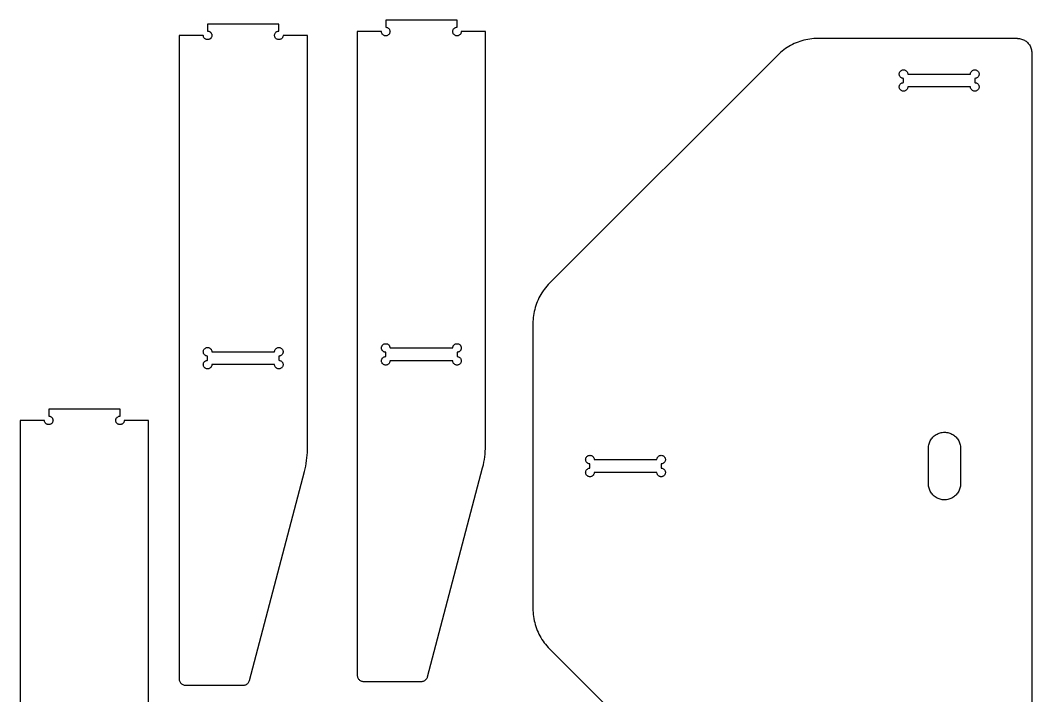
# Model space of a CAD drawing. Header units: metres. Extents: x 2003 to 3422, y 246 to 1720.
# Drawn here: x 2003 to 3422, y 772 to 1720 of the extents above; entities that cross this region are included whole.
import ezdxf

# ---------------------------------------------------------------- set-up
doc = ezdxf.new("R2010")
doc.units = ezdxf.units.M

msp = doc.modelspace()

# ---------------------------------------------------------------- linework, layer by layer
at = {"layer": 'GROUP0'}
for p, q in [((2042.8, 1174.2), (2042.8, 1164.3)), ((2142.8, 1174.2), (2042.8, 1174.2)), ((2042.8, 1164.3), (2043.6, 1164.3)), ((2043.6, 1164.3), (2044.3, 1164.1)), ((2044.3, 1164.1), (2045.1, 1163.8)), ((2140.5, 1163.8), (2141.2, 1164.1)), ((2141.2, 1164.1), (2142, 1164.3)), ((2142, 1164.3), (2142.8, 1164.3)), ((2142.8, 1164.3), (2142.8, 1174.2)), ((2002.8, 1158.3), (2002.8, 255.3)), ((2036.8, 1158.3), (2002.8, 1158.3)), ((2036.8, 1157.5), (2036.8, 1158.3)), ((2037, 1156.8), (2036.8, 1157.5)), ((2037.3, 1156), (2037, 1156.8)), ((2037.6, 1155.3), (2037.3, 1156)), ((2038, 1154.7), (2037.6, 1155.3)), ((2038.6, 1154.1), (2038, 1154.7)), ((2039.1, 1153.5), (2038.6, 1154.1)), ((2039.8, 1153.1), (2039.1, 1153.5)), ((2040.5, 1152.8), (2039.8, 1153.1)), ((2041.2, 1152.5), (2040.5, 1152.8)), ((2042, 1152.4), (2041.2, 1152.5)), ((2042.8, 1152.3), (2042, 1152.4)), ((2043.6, 1152.4), (2042.8, 1152.3)), ((2044.3, 1152.5), (2043.6, 1152.4)), ((2045.1, 1152.8), (2044.3, 1152.5)), ((2045.1, 1163.8), (2045.8, 1163.5)), ((2045.8, 1153.1), (2045.1, 1152.8)), ((2045.8, 1163.5), (2046.4, 1163.1)), ((2046.4, 1153.5), (2045.8, 1153.1)), ((2046.4, 1163.1), (2047, 1162.5)), ((2047, 1154.1), (2046.4, 1153.5)), ((2047, 1162.5), (2047.6, 1162)), ((2047.6, 1154.7), (2047, 1154.1)), ((2047.6, 1162), (2048, 1161.3)), ((2048, 1155.3), (2047.6, 1154.7)), ((2048, 1161.3), (2048.3, 1160.6)), ((2048.3, 1156), (2048, 1155.3)), ((2048.3, 1160.6), (2048.6, 1159.9)), ((2048.6, 1156.8), (2048.3, 1156)), ((2048.6, 1159.9), (2048.7, 1159.1)), ((2048.7, 1157.5), (2048.6, 1156.8)), ((2048.7, 1159.1), (2048.8, 1158.3)), ((2048.8, 1158.3), (2048.7, 1157.5)), ((2136.8, 1159.1), (2137, 1159.9)), ((2136.8, 1158.3), (2136.8, 1159.1)), ((2136.8, 1157.5), (2136.8, 1158.3)), ((2137, 1156.8), (2136.8, 1157.5)), ((2137, 1159.9), (2137.3, 1160.6)), ((2137.3, 1156), (2137, 1156.8)), ((2137.3, 1160.6), (2137.6, 1161.3)), ((2137.6, 1155.3), (2137.3, 1156)), ((2137.6, 1161.3), (2138, 1162)), ((2138, 1154.7), (2137.6, 1155.3)), ((2138, 1162), (2138.6, 1162.5)), ((2138.6, 1154.1), (2138, 1154.7)), ((2138.6, 1162.5), (2139.1, 1163.1)), ((2139.1, 1153.5), (2138.6, 1154.1)), ((2139.1, 1163.1), (2139.8, 1163.5)), ((2139.8, 1153.1), (2139.1, 1153.5)), ((2139.8, 1163.5), (2140.5, 1163.8)), ((2140.5, 1152.8), (2139.8, 1153.1)), ((2141.2, 1152.5), (2140.5, 1152.8)), ((2142, 1152.4), (2141.2, 1152.5)), ((2142.8, 1152.3), (2142, 1152.4)), ((2143.6, 1152.4), (2142.8, 1152.3)), ((2144.3, 1152.5), (2143.6, 1152.4)), ((2145.1, 1152.8), (2144.3, 1152.5)), ((2145.8, 1153.1), (2145.1, 1152.8)), ((2146.4, 1153.5), (2145.8, 1153.1)), ((2147, 1154.1), (2146.4, 1153.5)), ((2147.6, 1154.7), (2147, 1154.1)), ((2148, 1155.3), (2147.6, 1154.7)), ((2148.3, 1156), (2148, 1155.3)), ((2148.6, 1156.8), (2148.3, 1156)), ((2148.7, 1157.5), (2148.6, 1156.8)), ((2148.8, 1158.3), (2148.7, 1157.5)), ((2182.8, 1158.3), (2148.8, 1158.3)), ((2182.8, 702.3), (2182.8, 1158.3))]:
    msp.add_line(p, q, dxfattribs=at)
at = {"layer": 'GROUP1'}
for p, q in [((2515.7, 1719.8), (2515.7, 1709.9)), ((2615.7, 1719.8), (2515.7, 1719.8)), ((2615.7, 1709.9), (2615.7, 1719.8)), ((2509.7, 1703.9), (2475.7, 1703.9)), ((2475.7, 1703.9), (2475.7, 800.9)), ((2509.7, 1703.2), (2509.7, 1703.9)), ((2515.7, 1709.9), (2516.5, 1709.9)), ((2516.5, 1709.9), (2517.2, 1709.7)), ((2517.2, 1709.7), (2518, 1709.5)), ((2518, 1709.5), (2518.7, 1709.1)), ((2518.7, 1709.1), (2519.3, 1708.7)), ((2519.3, 1708.7), (2519.9, 1708.2)), ((2519.9, 1708.2), (2520.5, 1707.6)), ((2520.5, 1707.6), (2520.9, 1706.9)), ((2520.9, 1706.9), (2521.2, 1706.2)), ((2521.2, 1706.2), (2521.5, 1705.5)), ((2521.5, 1705.5), (2521.6, 1704.7)), ((2521.6, 1704.7), (2521.7, 1703.9)), ((2521.7, 1703.9), (2521.6, 1703.2)), ((2609.7, 1704.7), (2609.9, 1705.5)), ((2609.7, 1703.9), (2609.7, 1704.7)), ((2609.7, 1703.2), (2609.7, 1703.9)), ((2609.9, 1705.5), (2610.2, 1706.2)), ((2610.2, 1706.2), (2610.5, 1706.9)), ((2610.5, 1706.9), (2610.9, 1707.6)), ((2610.9, 1707.6), (2611.5, 1708.2)), ((2611.5, 1708.2), (2612, 1708.7)), ((2612, 1708.7), (2612.7, 1709.1)), ((2612.7, 1709.1), (2613.4, 1709.5)), ((2613.4, 1709.5), (2614.1, 1709.7)), ((2614.1, 1709.7), (2614.9, 1709.9)), ((2614.9, 1709.9), (2615.7, 1709.9)), ((2621.7, 1703.9), (2621.6, 1703.2)), ((2655.7, 1703.9), (2621.7, 1703.9)), ((2655.7, 1122.5), (2655.7, 1703.9)), ((2509.9, 1702.4), (2509.7, 1703.2)), ((2510.2, 1701.6), (2509.9, 1702.4)), ((2510.5, 1700.9), (2510.2, 1701.6)), ((2510.9, 1700.3), (2510.5, 1700.9)), ((2511.5, 1699.7), (2510.9, 1700.3)), ((2512, 1699.2), (2511.5, 1699.7)), ((2512.7, 1698.7), (2512, 1699.2)), ((2513.4, 1698.4), (2512.7, 1698.7)), ((2514.1, 1698.1), (2513.4, 1698.4)), ((2514.9, 1698), (2514.1, 1698.1)), ((2515.7, 1697.9), (2514.9, 1698)), ((2516.5, 1698), (2515.7, 1697.9)), ((2517.2, 1698.1), (2516.5, 1698)), ((2518, 1698.4), (2517.2, 1698.1)), ((2518.7, 1698.7), (2518, 1698.4)), ((2519.3, 1699.2), (2518.7, 1698.7)), ((2519.9, 1699.7), (2519.3, 1699.2)), ((2520.5, 1700.3), (2519.9, 1699.7)), ((2520.9, 1700.9), (2520.5, 1700.3)), ((2521.2, 1701.6), (2520.9, 1700.9)), ((2521.5, 1702.4), (2521.2, 1701.6)), ((2521.6, 1703.2), (2521.5, 1702.4)), ((2609.9, 1702.4), (2609.7, 1703.2)), ((2610.2, 1701.6), (2609.9, 1702.4)), ((2610.5, 1700.9), (2610.2, 1701.6)), ((2610.9, 1700.3), (2610.5, 1700.9)), ((2611.5, 1699.7), (2610.9, 1700.3)), ((2612, 1699.2), (2611.5, 1699.7)), ((2612.7, 1698.7), (2612, 1699.2)), ((2613.4, 1698.4), (2612.7, 1698.7)), ((2614.1, 1698.1), (2613.4, 1698.4)), ((2614.9, 1698), (2614.1, 1698.1)), ((2615.7, 1697.9), (2614.9, 1698)), ((2616.5, 1698), (2615.7, 1697.9)), ((2617.2, 1698.1), (2616.5, 1698)), ((2618, 1698.4), (2617.2, 1698.1)), ((2618.7, 1698.7), (2618, 1698.4)), ((2619.3, 1699.2), (2618.7, 1698.7)), ((2619.9, 1699.7), (2619.3, 1699.2)), ((2620.5, 1700.3), (2619.9, 1699.7)), ((2620.9, 1700.9), (2620.5, 1700.3)), ((2621.2, 1701.6), (2620.9, 1700.9)), ((2621.5, 1702.4), (2621.2, 1701.6)), ((2621.6, 1703.2), (2621.5, 1702.4)), ((2510.5, 1262.9), (2510.9, 1263.6)), ((2510.9, 1263.6), (2511.5, 1264.2)), ((2511.5, 1264.2), (2512, 1264.7)), ((2512, 1264.7), (2512.7, 1265.1)), ((2512.7, 1265.1), (2513.4, 1265.5)), ((2513.4, 1265.5), (2514.1, 1265.7)), ((2514.1, 1265.7), (2514.9, 1265.9)), ((2514.9, 1265.9), (2515.7, 1265.9)), ((2515.7, 1265.9), (2516.5, 1265.9)), ((2516.5, 1265.9), (2517.2, 1265.7)), ((2517.2, 1265.7), (2518, 1265.5)), ((2518, 1265.5), (2518.7, 1265.1)), ((2518.7, 1265.1), (2519.3, 1264.7)), ((2519.3, 1264.7), (2519.9, 1264.2)), ((2519.9, 1264.2), (2520.5, 1263.6)), ((2520.5, 1263.6), (2520.9, 1262.9)), ((2610.5, 1262.9), (2610.9, 1263.6)), ((2610.9, 1263.6), (2611.5, 1264.2)), ((2611.5, 1264.2), (2612, 1264.7)), ((2612, 1264.7), (2612.7, 1265.1)), ((2612.7, 1265.1), (2613.4, 1265.5)), ((2613.4, 1265.5), (2614.1, 1265.7)), ((2614.1, 1265.7), (2614.9, 1265.9)), ((2614.9, 1265.9), (2615.7, 1265.9)), ((2615.7, 1265.9), (2616.5, 1265.9)), ((2616.5, 1265.9), (2617.2, 1265.7)), ((2617.2, 1265.7), (2618, 1265.5)), ((2618, 1265.5), (2618.7, 1265.1)), ((2618.7, 1265.1), (2619.3, 1264.7)), ((2619.3, 1264.7), (2619.9, 1264.2)), ((2619.9, 1264.2), (2620.5, 1263.6)), ((2620.5, 1263.6), (2620.9, 1262.9)), ((2509.7, 1260.7), (2509.9, 1261.5)), ((2509.7, 1259.9), (2509.7, 1260.7)), ((2509.7, 1259.2), (2509.7, 1259.9)), ((2509.9, 1258.4), (2509.7, 1259.2)), ((2509.9, 1261.5), (2510.2, 1262.2)), ((2510.2, 1257.6), (2509.9, 1258.4)), ((2510.2, 1262.2), (2510.5, 1262.9)), ((2510.5, 1256.9), (2510.2, 1257.6)), ((2510.9, 1256.3), (2510.5, 1256.9)), ((2511.5, 1255.7), (2510.9, 1256.3)), ((2512, 1255.2), (2511.5, 1255.7)), ((2512.7, 1254.7), (2512, 1255.2)), ((2513.4, 1254.4), (2512.7, 1254.7)), ((2514.1, 1254.1), (2513.4, 1254.4)), ((2514.9, 1254), (2514.1, 1254.1)), ((2515.7, 1253.9), (2514.9, 1254)), ((2515.7, 1247.9), (2515.7, 1253.9)), ((2520.9, 1262.9), (2521.2, 1262.2)), ((2521.2, 1262.2), (2521.5, 1261.5)), ((2521.5, 1261.5), (2521.6, 1260.7)), ((2521.6, 1260.7), (2521.7, 1259.9)), ((2521.7, 1259.9), (2609.7, 1259.9)), ((2609.7, 1260.7), (2609.9, 1261.5)), ((2609.7, 1259.9), (2609.7, 1260.7)), ((2609.9, 1261.5), (2610.2, 1262.2)), ((2610.2, 1262.2), (2610.5, 1262.9)), ((2616.5, 1254), (2615.7, 1253.9)), ((2615.7, 1253.9), (2615.7, 1247.9)), ((2617.2, 1254.1), (2616.5, 1254)), ((2618, 1254.4), (2617.2, 1254.1)), ((2618.7, 1254.7), (2618, 1254.4)), ((2619.3, 1255.2), (2618.7, 1254.7)), ((2619.9, 1255.7), (2619.3, 1255.2)), ((2620.5, 1256.3), (2619.9, 1255.7)), ((2620.9, 1256.9), (2620.5, 1256.3)), ((2620.9, 1262.9), (2621.2, 1262.2)), ((2621.2, 1257.6), (2620.9, 1256.9)), ((2621.2, 1262.2), (2621.5, 1261.5)), ((2621.5, 1258.4), (2621.2, 1257.6)), ((2621.5, 1261.5), (2621.6, 1260.7)), ((2621.6, 1259.2), (2621.5, 1258.4)), ((2621.6, 1260.7), (2621.7, 1259.9)), ((2621.7, 1259.9), (2621.6, 1259.2)), ((2509.7, 1242.7), (2509.9, 1243.5)), ((2509.7, 1241.9), (2509.7, 1242.7)), ((2509.7, 1241.2), (2509.7, 1241.9)), ((2509.9, 1240.4), (2509.7, 1241.2)), ((2509.9, 1243.5), (2510.2, 1244.2)), ((2510.2, 1239.6), (2509.9, 1240.4)), ((2510.2, 1244.2), (2510.5, 1244.9)), ((2510.5, 1238.9), (2510.2, 1239.6)), ((2510.5, 1244.9), (2510.9, 1245.6)), ((2510.9, 1238.3), (2510.5, 1238.9)), ((2510.9, 1245.6), (2511.5, 1246.2)), ((2511.5, 1237.7), (2510.9, 1238.3)), ((2511.5, 1246.2), (2512, 1246.7)), ((2512, 1237.2), (2511.5, 1237.7)), ((2512, 1246.7), (2512.7, 1247.1)), ((2512.7, 1236.7), (2512, 1237.2)), ((2512.7, 1247.1), (2513.4, 1247.5)), ((2513.4, 1236.4), (2512.7, 1236.7)), ((2513.4, 1247.5), (2514.1, 1247.7)), ((2514.1, 1236.1), (2513.4, 1236.4)), ((2514.1, 1247.7), (2514.9, 1247.9)), ((2514.9, 1236), (2514.1, 1236.1)), ((2514.9, 1247.9), (2515.7, 1247.9)), ((2515.7, 1235.9), (2514.9, 1236)), ((2516.5, 1236), (2515.7, 1235.9)), ((2517.2, 1236.1), (2516.5, 1236)), ((2518, 1236.4), (2517.2, 1236.1)), ((2518.7, 1236.7), (2518, 1236.4)), ((2519.3, 1237.2), (2518.7, 1236.7)), ((2519.9, 1237.7), (2519.3, 1237.2)), ((2520.5, 1238.3), (2519.9, 1237.7)), ((2520.9, 1238.9), (2520.5, 1238.3)), ((2521.2, 1239.6), (2520.9, 1238.9)), ((2521.5, 1240.4), (2521.2, 1239.6)), ((2521.6, 1241.2), (2521.5, 1240.4)), ((2521.7, 1241.9), (2521.6, 1241.2)), ((2609.7, 1241.9), (2521.7, 1241.9)), ((2609.7, 1241.2), (2609.7, 1241.9)), ((2609.9, 1240.4), (2609.7, 1241.2)), ((2610.2, 1239.6), (2609.9, 1240.4)), ((2610.5, 1238.9), (2610.2, 1239.6)), ((2610.9, 1238.3), (2610.5, 1238.9)), ((2611.5, 1237.7), (2610.9, 1238.3)), ((2612, 1237.2), (2611.5, 1237.7)), ((2612.7, 1236.7), (2612, 1237.2)), ((2613.4, 1236.4), (2612.7, 1236.7)), ((2614.1, 1236.1), (2613.4, 1236.4)), ((2614.9, 1236), (2614.1, 1236.1)), ((2615.7, 1235.9), (2614.9, 1236)), ((2615.7, 1247.9), (2616.5, 1247.9)), ((2616.5, 1236), (2615.7, 1235.9)), ((2616.5, 1247.9), (2617.2, 1247.7)), ((2617.2, 1236.1), (2616.5, 1236)), ((2617.2, 1247.7), (2618, 1247.5)), ((2618, 1236.4), (2617.2, 1236.1)), ((2618, 1247.5), (2618.7, 1247.1)), ((2618.7, 1236.7), (2618, 1236.4)), ((2618.7, 1247.1), (2619.3, 1246.7)), ((2619.3, 1237.2), (2618.7, 1236.7)), ((2619.3, 1246.7), (2619.9, 1246.2)), ((2619.9, 1237.7), (2619.3, 1237.2)), ((2619.9, 1246.2), (2620.5, 1245.6)), ((2620.5, 1238.3), (2619.9, 1237.7)), ((2620.5, 1245.6), (2620.9, 1244.9)), ((2620.9, 1238.9), (2620.5, 1238.3)), ((2620.9, 1244.9), (2621.2, 1244.2)), ((2621.2, 1239.6), (2620.9, 1238.9)), ((2621.2, 1244.2), (2621.5, 1243.5)), ((2621.5, 1240.4), (2621.2, 1239.6)), ((2621.5, 1243.5), (2621.6, 1242.7)), ((2621.6, 1241.2), (2621.5, 1240.4)), ((2621.6, 1242.7), (2621.7, 1241.9)), ((2621.7, 1241.9), (2621.6, 1241.2)), ((2655.6, 1118.7), (2655.7, 1122.5)), ((2654.7, 1107.1), (2655.1, 1111)), ((2655.1, 1111), (2655.4, 1114.8)), ((2655.4, 1114.8), (2655.6, 1118.7)), ((2651.7, 1091.9), (2652.7, 1095.7)), ((2652.7, 1095.7), (2653.5, 1099.5)), ((2653.5, 1099.5), (2654.1, 1103.3)), ((2654.1, 1103.3), (2654.7, 1107.1)), ((2574.4, 798.6), (2651.7, 1091.9)), ((2475.7, 800.9), (2475.8, 799.9)), ((2475.8, 799.9), (2475.9, 798.9)), ((2475.9, 798.9), (2476.2, 798)), ((2476.2, 798), (2476.6, 797)), ((2476.6, 797), (2477.1, 796.2)), ((2477.1, 796.2), (2477.7, 795.3)), ((2477.7, 795.3), (2478.3, 794.6)), ((2571.9, 794.5), (2572.6, 795.2)), ((2572.6, 795.2), (2573.2, 796)), ((2573.2, 796), (2573.7, 796.8)), ((2573.7, 796.8), (2574.1, 797.7)), ((2574.1, 797.7), (2574.4, 798.6)), ((2478.3, 794.6), (2479.1, 793.9)), ((2479.1, 793.9), (2479.9, 793.3)), ((2479.9, 793.3), (2480.8, 792.8)), ((2480.8, 792.8), (2481.7, 792.4)), ((2481.7, 792.4), (2482.7, 792.2)), ((2482.7, 792.2), (2483.7, 792)), ((2483.7, 792), (2484.7, 791.9)), ((2484.7, 791.9), (2565.7, 791.9)), ((2565.7, 791.9), (2566.7, 792)), ((2566.7, 792), (2567.7, 792.2)), ((2567.7, 792.2), (2568.6, 792.4)), ((2568.6, 792.4), (2569.5, 792.8)), ((2569.5, 792.8), (2570.4, 793.3)), ((2570.4, 793.3), (2571.2, 793.8)), ((2571.2, 793.8), (2571.9, 794.5))]:
    msp.add_line(p, q, dxfattribs=at)
at = {"layer": 'GROUP2'}
for p, q in [((3094.3, 1689.2), (3091.6, 1688.2)), ((3097, 1690.2), (3094.3, 1689.2)), ((3099.7, 1691), (3097, 1690.2)), ((3102.4, 1691.8), (3099.7, 1691)), ((3105.2, 1692.4), (3102.4, 1691.8)), ((3108, 1693), (3105.2, 1692.4)), ((3110.8, 1693.4), (3108, 1693)), ((3113.7, 1693.8), (3110.8, 1693.4)), ((3116.5, 1694.1), (3113.7, 1693.8)), ((3119.4, 1694.2), (3116.5, 1694.1)), ((3122.2, 1694.3), (3119.4, 1694.2)), ((3402.2, 1694.3), (3122.2, 1694.3)), ((3402.2, 1694.3), (3403.7, 1694.2)), ((3403.7, 1694.2), (3405.1, 1694.1)), ((3405.1, 1694.1), (3406.5, 1693.8)), ((3406.5, 1693.8), (3407.9, 1693.4)), ((3407.9, 1693.4), (3409.2, 1693)), ((3409.2, 1693), (3410.5, 1692.4)), ((3410.5, 1692.4), (3411.8, 1691.8)), ((3411.8, 1691.8), (3413, 1691.1)), ((3413, 1691.1), (3414.2, 1690.3)), ((3414.2, 1690.3), (3415.3, 1689.4)), ((3415.3, 1689.4), (3416.4, 1688.4)), ((3072, 1676.5), (3069.8, 1674.7)), ((3074.3, 1678.3), (3072, 1676.5)), ((3076.6, 1680), (3074.3, 1678.3)), ((3079, 1681.6), (3076.6, 1680)), ((3081.4, 1683.1), (3079, 1681.6)), ((3083.9, 1684.5), (3081.4, 1683.1)), ((3086.4, 1685.8), (3083.9, 1684.5)), ((3089, 1687), (3086.4, 1685.8)), ((3091.6, 1688.2), (3089, 1687)), ((3416.4, 1688.4), (3417.3, 1687.4)), ((3417.3, 1687.4), (3418.2, 1686.2)), ((3418.2, 1686.2), (3419.1, 1685.1)), ((3419.1, 1685.1), (3419.8, 1683.8)), ((3419.8, 1683.8), (3420.4, 1682.6)), ((3420.4, 1682.6), (3421, 1681.2)), ((3421, 1681.2), (3421.4, 1679.9)), ((3421.4, 1679.9), (3421.8, 1678.5)), ((3421.8, 1678.5), (3422, 1677.1)), ((3422, 1677.1), (3422.2, 1675.7)), ((3422.2, 1675.7), (3422.2, 1674.3)), ((3065.7, 1670.8), (2745.7, 1350.8)), ((3067.7, 1672.8), (3065.7, 1670.8)), ((3069.8, 1674.7), (3067.7, 1672.8)), ((3422.2, 1674.3), (3422.2, 514.3)), ((3236.4, 1645.8), (3236.7, 1646.6)), ((3236.7, 1646.6), (3237, 1647.3)), ((3237, 1647.3), (3237.5, 1647.9)), ((3237.5, 1647.9), (3238, 1648.5)), ((3238, 1648.5), (3238.6, 1649)), ((3238.6, 1649), (3239.2, 1649.5)), ((3239.2, 1649.5), (3239.9, 1649.8)), ((3239.9, 1649.8), (3240.7, 1650.1)), ((3240.7, 1650.1), (3241.4, 1650.2)), ((3241.4, 1650.2), (3242.2, 1650.3)), ((3242.2, 1650.3), (3243, 1650.2)), ((3243, 1650.2), (3243.8, 1650.1)), ((3243.8, 1650.1), (3244.5, 1649.8)), ((3244.5, 1649.8), (3245.2, 1649.5)), ((3245.2, 1649.5), (3245.9, 1649)), ((3245.9, 1649), (3246.5, 1648.5)), ((3246.5, 1648.5), (3247, 1647.9)), ((3247, 1647.9), (3247.4, 1647.3)), ((3247.4, 1647.3), (3247.8, 1646.6)), ((3247.8, 1646.6), (3248, 1645.8)), ((3336.4, 1645.8), (3336.7, 1646.6)), ((3336.7, 1646.6), (3337, 1647.3)), ((3337, 1647.3), (3337.5, 1647.9)), ((3337.5, 1647.9), (3338, 1648.5)), ((3338, 1648.5), (3338.6, 1649)), ((3338.6, 1649), (3339.2, 1649.5)), ((3339.2, 1649.5), (3339.9, 1649.8)), ((3339.9, 1649.8), (3340.7, 1650.1)), ((3340.7, 1650.1), (3341.4, 1650.2)), ((3341.4, 1650.2), (3342.2, 1650.3)), ((3342.2, 1650.3), (3343, 1650.2)), ((3343, 1650.2), (3343.8, 1650.1)), ((3343.8, 1650.1), (3344.5, 1649.8)), ((3344.5, 1649.8), (3345.2, 1649.5)), ((3345.2, 1649.5), (3345.9, 1649)), ((3345.9, 1649), (3346.5, 1648.5)), ((3346.5, 1648.5), (3347, 1647.9)), ((3347, 1647.9), (3347.4, 1647.3)), ((3347.4, 1647.3), (3347.8, 1646.6)), ((3347.8, 1646.6), (3348, 1645.8)), ((3236.2, 1644.3), (3236.3, 1645)), ((3236.3, 1643.5), (3236.2, 1644.3)), ((3236.3, 1645), (3236.4, 1645.8)), ((3236.4, 1642.7), (3236.3, 1643.5)), ((3236.7, 1642), (3236.4, 1642.7)), ((3237, 1641.3), (3236.7, 1642)), ((3237.5, 1640.6), (3237, 1641.3)), ((3238, 1640), (3237.5, 1640.6)), ((3238.6, 1639.5), (3238, 1640)), ((3239.2, 1639.1), (3238.6, 1639.5)), ((3239.9, 1638.7), (3239.2, 1639.1)), ((3240.7, 1638.5), (3239.9, 1638.7)), ((3241.4, 1638.3), (3240.7, 1638.5)), ((3242.2, 1638.3), (3241.4, 1638.3)), ((3242.2, 1632.3), (3242.2, 1638.3)), ((3248, 1645.8), (3248.2, 1645)), ((3248.2, 1645), (3248.2, 1644.3)), ((3248.2, 1644.3), (3336.2, 1644.3)), ((3336.2, 1644.3), (3336.3, 1645)), ((3336.3, 1645), (3336.4, 1645.8)), ((3343, 1638.3), (3342.2, 1638.3)), ((3342.2, 1638.3), (3342.2, 1632.3)), ((3343.8, 1638.5), (3343, 1638.3)), ((3344.5, 1638.7), (3343.8, 1638.5)), ((3345.2, 1639.1), (3344.5, 1638.7)), ((3345.9, 1639.5), (3345.2, 1639.1)), ((3346.5, 1640), (3345.9, 1639.5)), ((3347, 1640.6), (3346.5, 1640)), ((3347.4, 1641.3), (3347, 1640.6)), ((3347.8, 1642), (3347.4, 1641.3)), ((3348, 1642.7), (3347.8, 1642)), ((3348, 1645.8), (3348.2, 1645)), ((3348.2, 1643.5), (3348, 1642.7)), ((3348.2, 1645), (3348.2, 1644.3)), ((3348.2, 1644.3), (3348.2, 1643.5)), ((3236.2, 1626.3), (3236.3, 1627)), ((3236.3, 1625.5), (3236.2, 1626.3)), ((3236.3, 1627), (3236.4, 1627.8)), ((3236.4, 1624.7), (3236.3, 1625.5)), ((3236.4, 1627.8), (3236.7, 1628.6)), ((3236.7, 1624), (3236.4, 1624.7)), ((3236.7, 1628.6), (3237, 1629.3)), ((3237, 1623.3), (3236.7, 1624)), ((3237, 1629.3), (3237.5, 1629.9)), ((3237.5, 1622.6), (3237, 1623.3)), ((3237.5, 1629.9), (3238, 1630.5)), ((3238, 1622), (3237.5, 1622.6)), ((3238, 1630.5), (3238.6, 1631)), ((3238.6, 1621.5), (3238, 1622)), ((3238.6, 1631), (3239.2, 1631.5)), ((3239.2, 1621.1), (3238.6, 1621.5)), ((3239.2, 1631.5), (3239.9, 1631.8)), ((3239.9, 1620.7), (3239.2, 1621.1)), ((3239.9, 1631.8), (3240.7, 1632.1)), ((3240.7, 1620.5), (3239.9, 1620.7)), ((3240.7, 1632.1), (3241.4, 1632.2)), ((3241.4, 1620.3), (3240.7, 1620.5)), ((3241.4, 1632.2), (3242.2, 1632.3)), ((3242.2, 1620.3), (3241.4, 1620.3)), ((3243, 1620.3), (3242.2, 1620.3)), ((3243.8, 1620.5), (3243, 1620.3)), ((3244.5, 1620.7), (3243.8, 1620.5)), ((3245.2, 1621.1), (3244.5, 1620.7)), ((3245.9, 1621.5), (3245.2, 1621.1)), ((3246.5, 1622), (3245.9, 1621.5)), ((3247, 1622.6), (3246.5, 1622)), ((3247.4, 1623.3), (3247, 1622.6)), ((3247.8, 1624), (3247.4, 1623.3)), ((3248, 1624.7), (3247.8, 1624)), ((3248.2, 1625.5), (3248, 1624.7)), ((3248.2, 1626.3), (3248.2, 1625.5)), ((3336.2, 1626.3), (3248.2, 1626.3)), ((3336.3, 1625.5), (3336.2, 1626.3)), ((3336.4, 1624.7), (3336.3, 1625.5)), ((3336.7, 1624), (3336.4, 1624.7)), ((3337, 1623.3), (3336.7, 1624)), ((3337.5, 1622.6), (3337, 1623.3)), ((3338, 1622), (3337.5, 1622.6)), ((3338.6, 1621.5), (3338, 1622)), ((3339.2, 1621.1), (3338.6, 1621.5)), ((3339.9, 1620.7), (3339.2, 1621.1)), ((3340.7, 1620.5), (3339.9, 1620.7)), ((3341.4, 1620.3), (3340.7, 1620.5)), ((3342.2, 1620.3), (3341.4, 1620.3)), ((3342.2, 1632.3), (3343, 1632.2)), ((3343, 1620.3), (3342.2, 1620.3)), ((3343, 1632.2), (3343.8, 1632.1)), ((3343.8, 1620.5), (3343, 1620.3)), ((3343.8, 1632.1), (3344.5, 1631.8)), ((3344.5, 1620.7), (3343.8, 1620.5)), ((3344.5, 1631.8), (3345.2, 1631.5)), ((3345.2, 1621.1), (3344.5, 1620.7)), ((3345.2, 1631.5), (3345.9, 1631)), ((3345.9, 1621.5), (3345.2, 1621.1)), ((3345.9, 1631), (3346.5, 1630.5)), ((3346.5, 1622), (3345.9, 1621.5)), ((3346.5, 1630.5), (3347, 1629.9)), ((3347, 1622.6), (3346.5, 1622)), ((3347, 1629.9), (3347.4, 1629.3)), ((3347.4, 1623.3), (3347, 1622.6)), ((3347.4, 1629.3), (3347.8, 1628.6)), ((3347.8, 1624), (3347.4, 1623.3)), ((3347.8, 1628.6), (3348, 1627.8)), ((3348, 1624.7), (3347.8, 1624)), ((3348, 1627.8), (3348.2, 1627)), ((3348.2, 1625.5), (3348, 1624.7)), ((3348.2, 1627), (3348.2, 1626.3)), ((3348.2, 1626.3), (3348.2, 1625.5)), ((2743.7, 1348.8), (2741.8, 1346.6)), ((2745.7, 1350.8), (2743.7, 1348.8)), ((2733.4, 1335.1), (2732, 1332.6)), ((2734.9, 1337.5), (2733.4, 1335.1)), ((2736.5, 1339.9), (2734.9, 1337.5)), ((2738.2, 1342.2), (2736.5, 1339.9)), ((2739.9, 1344.5), (2738.2, 1342.2)), ((2741.8, 1346.6), (2739.9, 1344.5)), ((2727.3, 1322.2), (2726.3, 1319.5)), ((2728.3, 1324.9), (2727.3, 1322.2)), ((2729.5, 1327.5), (2728.3, 1324.9)), ((2730.7, 1330.1), (2729.5, 1327.5)), ((2732, 1332.6), (2730.7, 1330.1)), ((2723.5, 1308.5), (2723, 1305.6)), ((2724.1, 1311.3), (2723.5, 1308.5)), ((2724.7, 1314), (2724.1, 1311.3)), ((2725.5, 1316.8), (2724.7, 1314)), ((2726.3, 1319.5), (2725.5, 1316.8)), ((2722.3, 1297.1), (2722.2, 1294.3)), ((2722.2, 1294.3), (2722.2, 894.3)), ((2722.4, 1300), (2722.3, 1297.1)), ((2722.7, 1302.8), (2722.4, 1300)), ((2723, 1305.6), (2722.7, 1302.8)), ((3283.3, 1134.6), (3284.4, 1135.7)), ((3284.4, 1135.7), (3285.5, 1136.7)), ((3285.5, 1136.7), (3286.8, 1137.6)), ((3286.8, 1137.6), (3288, 1138.5)), ((3288, 1138.5), (3289.4, 1139.2)), ((3289.4, 1139.2), (3290.8, 1139.9)), ((3290.8, 1139.9), (3292.2, 1140.5)), ((3292.2, 1140.5), (3293.7, 1140.9)), ((3293.7, 1140.9), (3295.2, 1141.3)), ((3295.2, 1141.3), (3296.7, 1141.5)), ((3296.7, 1141.5), (3298.2, 1141.7)), ((3298.2, 1141.7), (3299.7, 1141.8)), ((3299.7, 1141.8), (3301.3, 1141.7)), ((3301.3, 1141.7), (3302.8, 1141.5)), ((3302.8, 1141.5), (3304.3, 1141.3)), ((3304.3, 1141.3), (3305.8, 1140.9)), ((3305.8, 1140.9), (3307.3, 1140.5)), ((3307.3, 1140.5), (3308.7, 1139.9)), ((3308.7, 1139.9), (3310.1, 1139.2)), ((3310.1, 1139.2), (3311.4, 1138.5)), ((3311.4, 1138.5), (3312.7, 1137.6)), ((3312.7, 1137.6), (3313.9, 1136.7)), ((3313.9, 1136.7), (3315.1, 1135.7)), ((3315.1, 1135.7), (3316.2, 1134.6)), ((3277.3, 1120.8), (3277.4, 1122.3)), ((3277.4, 1122.3), (3277.7, 1123.8)), ((3277.7, 1123.8), (3278.1, 1125.3)), ((3278.1, 1125.3), (3278.5, 1126.8)), ((3278.5, 1126.8), (3279.1, 1128.2)), ((3279.1, 1128.2), (3279.8, 1129.6)), ((3279.8, 1129.6), (3280.5, 1130.9)), ((3280.5, 1130.9), (3281.3, 1132.2)), ((3281.3, 1132.2), (3282.3, 1133.5)), ((3282.3, 1133.5), (3283.3, 1134.6)), ((3316.2, 1134.6), (3317.2, 1133.5)), ((3317.2, 1133.5), (3318.1, 1132.2)), ((3318.1, 1132.2), (3319, 1130.9)), ((3319, 1130.9), (3319.7, 1129.6)), ((3319.7, 1129.6), (3320.4, 1128.2)), ((3320.4, 1128.2), (3320.9, 1126.8)), ((3320.9, 1126.8), (3321.4, 1125.3)), ((3321.4, 1125.3), (3321.8, 1123.8)), ((3321.8, 1123.8), (3322, 1122.3)), ((3322, 1122.3), (3322.2, 1120.8)), ((2797.5, 1106.9), (2798, 1107.5)), ((2798, 1107.5), (2798.6, 1108)), ((2798.6, 1108), (2799.2, 1108.5)), ((2799.2, 1108.5), (2799.9, 1108.8)), ((2799.9, 1108.8), (2800.7, 1109.1)), ((2800.7, 1109.1), (2801.4, 1109.2)), ((2801.4, 1109.2), (2802.2, 1109.3)), ((2802.2, 1109.3), (2803, 1109.2)), ((2803, 1109.2), (2803.8, 1109.1)), ((2803.8, 1109.1), (2804.5, 1108.8)), ((2804.5, 1108.8), (2805.2, 1108.5)), ((2805.2, 1108.5), (2805.9, 1108)), ((2805.9, 1108), (2806.5, 1107.5)), ((2806.5, 1107.5), (2807, 1106.9)), ((2897.5, 1106.9), (2898, 1107.5)), ((2898, 1107.5), (2898.6, 1108)), ((2898.6, 1108), (2899.2, 1108.5)), ((2899.2, 1108.5), (2899.9, 1108.8)), ((2899.9, 1108.8), (2900.7, 1109.1)), ((2900.7, 1109.1), (2901.4, 1109.2)), ((2901.4, 1109.2), (2902.2, 1109.3)), ((2902.2, 1109.3), (2903, 1109.2)), ((2903, 1109.2), (2903.8, 1109.1)), ((2903.8, 1109.1), (2904.5, 1108.8)), ((2904.5, 1108.8), (2905.2, 1108.5)), ((2905.2, 1108.5), (2905.9, 1108)), ((2905.9, 1108), (2906.5, 1107.5)), ((2906.5, 1107.5), (2907, 1106.9)), ((3277.2, 1119.3), (3277.3, 1120.8)), ((3277.2, 1069.3), (3277.2, 1119.3)), ((3322.2, 1120.8), (3322.2, 1119.3)), ((3322.2, 1119.3), (3322.2, 1069.3)), ((2796.2, 1103.3), (2796.3, 1104)), ((2796.3, 1102.5), (2796.2, 1103.3)), ((2796.3, 1104), (2796.4, 1104.8)), ((2796.4, 1101.7), (2796.3, 1102.5)), ((2796.4, 1104.8), (2796.7, 1105.6)), ((2796.7, 1101), (2796.4, 1101.7)), ((2796.7, 1105.6), (2797, 1106.3)), ((2797, 1100.3), (2796.7, 1101)), ((2797, 1106.3), (2797.5, 1106.9)), ((2797.5, 1099.6), (2797, 1100.3)), ((2798, 1099), (2797.5, 1099.6)), ((2798.6, 1098.5), (2798, 1099)), ((2799.2, 1098.1), (2798.6, 1098.5)), ((2799.9, 1097.7), (2799.2, 1098.1)), ((2800.7, 1097.5), (2799.9, 1097.7)), ((2801.4, 1097.3), (2800.7, 1097.5)), ((2802.2, 1097.3), (2801.4, 1097.3)), ((2802.2, 1091.3), (2802.2, 1097.3)), ((2807, 1106.9), (2807.4, 1106.3)), ((2807.4, 1106.3), (2807.8, 1105.6)), ((2807.8, 1105.6), (2808, 1104.8)), ((2808, 1104.8), (2808.2, 1104)), ((2808.2, 1104), (2808.2, 1103.3)), ((2808.2, 1103.3), (2896.2, 1103.3)), ((2896.2, 1103.3), (2896.3, 1104)), ((2896.3, 1104), (2896.4, 1104.8)), ((2896.4, 1104.8), (2896.7, 1105.6)), ((2896.7, 1105.6), (2897, 1106.3)), ((2897, 1106.3), (2897.5, 1106.9)), ((2902.2, 1097.3), (2902.2, 1091.3)), ((2903, 1097.3), (2902.2, 1097.3)), ((2903.8, 1097.5), (2903, 1097.3)), ((2904.5, 1097.7), (2903.8, 1097.5)), ((2905.2, 1098.1), (2904.5, 1097.7)), ((2905.9, 1098.5), (2905.2, 1098.1)), ((2906.5, 1099), (2905.9, 1098.5)), ((2907, 1099.6), (2906.5, 1099)), ((2907, 1106.9), (2907.4, 1106.3)), ((2907.4, 1100.3), (2907, 1099.6)), ((2907.4, 1106.3), (2907.8, 1105.6)), ((2907.8, 1101), (2907.4, 1100.3)), ((2907.8, 1105.6), (2908, 1104.8)), ((2908, 1101.7), (2907.8, 1101)), ((2908, 1104.8), (2908.2, 1104)), ((2908.2, 1102.5), (2908, 1101.7)), ((2908.2, 1104), (2908.2, 1103.3)), ((2908.2, 1103.3), (2908.2, 1102.5)), ((2796.2, 1085.3), (2796.3, 1086)), ((2796.3, 1084.5), (2796.2, 1085.3)), ((2796.3, 1086), (2796.4, 1086.8)), ((2796.4, 1083.7), (2796.3, 1084.5)), ((2796.4, 1086.8), (2796.7, 1087.6)), ((2796.7, 1083), (2796.4, 1083.7)), ((2796.7, 1087.6), (2797, 1088.3)), ((2797, 1082.3), (2796.7, 1083)), ((2797, 1088.3), (2797.5, 1088.9)), ((2797.5, 1081.6), (2797, 1082.3)), ((2797.5, 1088.9), (2798, 1089.5)), ((2798, 1081), (2797.5, 1081.6)), ((2798, 1089.5), (2798.6, 1090)), ((2798.6, 1080.5), (2798, 1081)), ((2798.6, 1090), (2799.2, 1090.5)), ((2799.2, 1080.1), (2798.6, 1080.5)), ((2799.2, 1090.5), (2799.9, 1090.8)), ((2799.9, 1079.7), (2799.2, 1080.1)), ((2799.9, 1090.8), (2800.7, 1091.1)), ((2800.7, 1079.5), (2799.9, 1079.7)), ((2800.7, 1091.1), (2801.4, 1091.2)), ((2801.4, 1079.3), (2800.7, 1079.5)), ((2801.4, 1091.2), (2802.2, 1091.3)), ((2802.2, 1079.3), (2801.4, 1079.3)), ((2803, 1079.3), (2802.2, 1079.3)), ((2803.8, 1079.5), (2803, 1079.3)), ((2804.5, 1079.7), (2803.8, 1079.5)), ((2805.2, 1080.1), (2804.5, 1079.7)), ((2805.9, 1080.5), (2805.2, 1080.1)), ((2806.5, 1081), (2805.9, 1080.5)), ((2807, 1081.6), (2806.5, 1081)), ((2807.4, 1082.3), (2807, 1081.6)), ((2807.8, 1083), (2807.4, 1082.3)), ((2808, 1083.7), (2807.8, 1083)), ((2808.2, 1084.5), (2808, 1083.7)), ((2808.2, 1085.3), (2808.2, 1084.5)), ((2896.2, 1085.3), (2808.2, 1085.3)), ((2896.3, 1084.5), (2896.2, 1085.3)), ((2896.4, 1083.7), (2896.3, 1084.5)), ((2896.7, 1083), (2896.4, 1083.7)), ((2897, 1082.3), (2896.7, 1083)), ((2897.5, 1081.6), (2897, 1082.3)), ((2898, 1081), (2897.5, 1081.6)), ((2898.6, 1080.5), (2898, 1081)), ((2899.2, 1080.1), (2898.6, 1080.5)), ((2899.9, 1079.7), (2899.2, 1080.1)), ((2900.7, 1079.5), (2899.9, 1079.7)), ((2901.4, 1079.3), (2900.7, 1079.5)), ((2902.2, 1079.3), (2901.4, 1079.3)), ((2902.2, 1091.3), (2903, 1091.2)), ((2903, 1079.3), (2902.2, 1079.3)), ((2903, 1091.2), (2903.8, 1091.1)), ((2903.8, 1079.5), (2903, 1079.3)), ((2903.8, 1091.1), (2904.5, 1090.8)), ((2904.5, 1079.7), (2903.8, 1079.5)), ((2904.5, 1090.8), (2905.2, 1090.5)), ((2905.2, 1080.1), (2904.5, 1079.7)), ((2905.2, 1090.5), (2905.9, 1090)), ((2905.9, 1080.5), (2905.2, 1080.1)), ((2905.9, 1090), (2906.5, 1089.5)), ((2906.5, 1081), (2905.9, 1080.5)), ((2906.5, 1089.5), (2907, 1088.9)), ((2907, 1081.6), (2906.5, 1081)), ((2907, 1088.9), (2907.4, 1088.3)), ((2907.4, 1082.3), (2907, 1081.6)), ((2907.4, 1088.3), (2907.8, 1087.6)), ((2907.8, 1083), (2907.4, 1082.3)), ((2907.8, 1087.6), (2908, 1086.8)), ((2908, 1083.7), (2907.8, 1083)), ((2908, 1086.8), (2908.2, 1086)), ((2908.2, 1084.5), (2908, 1083.7)), ((2908.2, 1086), (2908.2, 1085.3)), ((2908.2, 1085.3), (2908.2, 1084.5)), ((3277.3, 1067.7), (3277.2, 1069.3)), ((3277.4, 1066.2), (3277.3, 1067.7)), ((3277.7, 1064.7), (3277.4, 1066.2)), ((3278.1, 1063.2), (3277.7, 1064.7)), ((3321.8, 1064.7), (3321.4, 1063.2)), ((3322, 1066.2), (3321.8, 1064.7)), ((3322.2, 1067.7), (3322, 1066.2)), ((3322.2, 1069.3), (3322.2, 1067.7)), ((3278.5, 1061.7), (3278.1, 1063.2)), ((3279.1, 1060.3), (3278.5, 1061.7)), ((3279.8, 1058.9), (3279.1, 1060.3)), ((3280.5, 1057.6), (3279.8, 1058.9)), ((3281.3, 1056.3), (3280.5, 1057.6)), ((3282.3, 1055.1), (3281.3, 1056.3)), ((3283.3, 1053.9), (3282.3, 1055.1)), ((3284.4, 1052.8), (3283.3, 1053.9)), ((3285.5, 1051.8), (3284.4, 1052.8)), ((3286.8, 1050.9), (3285.5, 1051.8)), ((3288, 1050), (3286.8, 1050.9)), ((3312.7, 1050.9), (3311.4, 1050)), ((3313.9, 1051.8), (3312.7, 1050.9)), ((3315.1, 1052.8), (3313.9, 1051.8)), ((3316.2, 1053.9), (3315.1, 1052.8)), ((3317.2, 1055.1), (3316.2, 1053.9)), ((3318.1, 1056.3), (3317.2, 1055.1)), ((3319, 1057.6), (3318.1, 1056.3)), ((3319.7, 1058.9), (3319, 1057.6)), ((3320.4, 1060.3), (3319.7, 1058.9)), ((3320.9, 1061.7), (3320.4, 1060.3)), ((3321.4, 1063.2), (3320.9, 1061.7)), ((3289.4, 1049.3), (3288, 1050)), ((3290.8, 1048.6), (3289.4, 1049.3)), ((3292.2, 1048.1), (3290.8, 1048.6)), ((3293.7, 1047.6), (3292.2, 1048.1)), ((3295.2, 1047.2), (3293.7, 1047.6)), ((3296.7, 1047), (3295.2, 1047.2)), ((3298.2, 1046.8), (3296.7, 1047)), ((3299.7, 1046.8), (3298.2, 1046.8)), ((3301.3, 1046.8), (3299.7, 1046.8)), ((3302.8, 1047), (3301.3, 1046.8)), ((3304.3, 1047.2), (3302.8, 1047)), ((3305.8, 1047.6), (3304.3, 1047.2)), ((3307.3, 1048.1), (3305.8, 1047.6)), ((3308.7, 1048.6), (3307.3, 1048.1)), ((3310.1, 1049.3), (3308.7, 1048.6)), ((3311.4, 1050), (3310.1, 1049.3)), ((2722.2, 894.3), (2722.3, 891.4)), ((2722.3, 891.4), (2722.4, 888.5)), ((2722.4, 888.5), (2722.7, 885.7)), ((2722.7, 885.7), (2723, 882.9)), ((2723, 882.9), (2723.5, 880.1)), ((2723.5, 880.1), (2724.1, 877.2)), ((2724.1, 877.2), (2724.7, 874.5)), ((2724.7, 874.5), (2725.5, 871.7)), ((2725.5, 871.7), (2726.3, 869)), ((2726.3, 869), (2727.3, 866.3)), ((2727.3, 866.3), (2728.3, 863.6)), ((2728.3, 863.6), (2729.5, 861)), ((2729.5, 861), (2730.7, 858.4)), ((2730.7, 858.4), (2732, 855.9)), ((2732, 855.9), (2733.4, 853.4)), ((2733.4, 853.4), (2734.9, 851)), ((2734.9, 851), (2736.5, 848.6)), ((2736.5, 848.6), (2738.2, 846.3)), ((2738.2, 846.3), (2739.9, 844.1)), ((2739.9, 844.1), (2741.8, 841.9)), ((2741.8, 841.9), (2743.7, 839.7)), ((2743.7, 839.7), (2745.7, 837.7)), ((2745.7, 837.7), (3065.7, 517.7))]:
    msp.add_line(p, q, dxfattribs=at)
at = {"layer": 'GROUP3'}
for p, q in [((2265.7, 1714.5), (2265.7, 1704.6)), ((2365.7, 1714.5), (2265.7, 1714.5)), ((2265.7, 1704.6), (2266.5, 1704.5)), ((2266.5, 1704.5), (2267.3, 1704.4)), ((2267.3, 1704.4), (2268, 1704.1)), ((2268, 1704.1), (2268.7, 1703.8)), ((2268.7, 1703.8), (2269.4, 1703.4)), ((2269.4, 1703.4), (2270, 1702.8)), ((2361.5, 1702.8), (2362.1, 1703.4)), ((2362.1, 1703.4), (2362.7, 1703.8)), ((2362.7, 1703.8), (2363.4, 1704.1)), ((2363.4, 1704.1), (2364.2, 1704.4)), ((2364.2, 1704.4), (2365, 1704.5)), ((2365, 1704.5), (2365.7, 1704.6)), ((2365.7, 1704.6), (2365.7, 1714.5)), ((2259.7, 1698.6), (2225.7, 1698.6)), ((2225.7, 1698.6), (2225.7, 795.6)), ((2259.8, 1697.8), (2259.7, 1698.6)), ((2259.9, 1697), (2259.8, 1697.8)), ((2260.2, 1696.3), (2259.9, 1697)), ((2260.5, 1695.6), (2260.2, 1696.3)), ((2261, 1694.9), (2260.5, 1695.6)), ((2261.5, 1694.4), (2261, 1694.9)), ((2262.1, 1693.8), (2261.5, 1694.4)), ((2262.7, 1693.4), (2262.1, 1693.8)), ((2263.4, 1693.1), (2262.7, 1693.4)), ((2264.2, 1692.8), (2263.4, 1693.1)), ((2265, 1692.6), (2264.2, 1692.8)), ((2265.7, 1692.6), (2265, 1692.6)), ((2266.5, 1692.6), (2265.7, 1692.6)), ((2267.3, 1692.8), (2266.5, 1692.6)), ((2268, 1693.1), (2267.3, 1692.8)), ((2268.7, 1693.4), (2268, 1693.1)), ((2269.4, 1693.8), (2268.7, 1693.4)), ((2270, 1694.4), (2269.4, 1693.8)), ((2270, 1702.8), (2270.5, 1702.2)), ((2270.5, 1694.9), (2270, 1694.4)), ((2270.5, 1702.2), (2270.9, 1701.6)), ((2270.9, 1695.6), (2270.5, 1694.9)), ((2270.9, 1701.6), (2271.3, 1700.9)), ((2271.3, 1696.3), (2270.9, 1695.6)), ((2271.3, 1700.9), (2271.5, 1700.1)), ((2271.5, 1697), (2271.3, 1696.3)), ((2271.5, 1700.1), (2271.7, 1699.4)), ((2271.7, 1697.8), (2271.5, 1697)), ((2271.7, 1699.4), (2271.7, 1698.6)), ((2271.7, 1698.6), (2271.7, 1697.8)), ((2359.7, 1698.6), (2359.8, 1699.4)), ((2359.8, 1697.8), (2359.7, 1698.6)), ((2359.8, 1699.4), (2359.9, 1700.1)), ((2359.9, 1697), (2359.8, 1697.8)), ((2359.9, 1700.1), (2360.2, 1700.9)), ((2360.2, 1696.3), (2359.9, 1697)), ((2360.2, 1700.9), (2360.5, 1701.6)), ((2360.5, 1695.6), (2360.2, 1696.3)), ((2360.5, 1701.6), (2361, 1702.2)), ((2361, 1694.9), (2360.5, 1695.6)), ((2361, 1702.2), (2361.5, 1702.8)), ((2361.5, 1694.4), (2361, 1694.9)), ((2362.1, 1693.8), (2361.5, 1694.4)), ((2362.7, 1693.4), (2362.1, 1693.8)), ((2363.4, 1693.1), (2362.7, 1693.4)), ((2364.2, 1692.8), (2363.4, 1693.1)), ((2365, 1692.6), (2364.2, 1692.8)), ((2365.7, 1692.6), (2365, 1692.6)), ((2366.5, 1692.6), (2365.7, 1692.6)), ((2367.3, 1692.8), (2366.5, 1692.6)), ((2368, 1693.1), (2367.3, 1692.8)), ((2368.7, 1693.4), (2368, 1693.1)), ((2369.4, 1693.8), (2368.7, 1693.4)), ((2370, 1694.4), (2369.4, 1693.8)), ((2370.5, 1694.9), (2370, 1694.4)), ((2370.9, 1695.6), (2370.5, 1694.9)), ((2371.3, 1696.3), (2370.9, 1695.6)), ((2371.5, 1697), (2371.3, 1696.3)), ((2371.7, 1697.8), (2371.5, 1697)), ((2371.7, 1698.6), (2371.7, 1697.8)), ((2405.7, 1698.6), (2371.7, 1698.6)), ((2405.7, 1117.2), (2405.7, 1698.6)), ((2259.7, 1254.6), (2259.8, 1255.4)), ((2259.8, 1253.8), (2259.7, 1254.6)), ((2259.8, 1255.4), (2259.9, 1256.1)), ((2259.9, 1253), (2259.8, 1253.8)), ((2259.9, 1256.1), (2260.2, 1256.9)), ((2260.2, 1252.3), (2259.9, 1253)), ((2260.2, 1256.9), (2260.5, 1257.6)), ((2260.5, 1251.6), (2260.2, 1252.3)), ((2260.5, 1257.6), (2261, 1258.2)), ((2261, 1250.9), (2260.5, 1251.6)), ((2261, 1258.2), (2261.5, 1258.8)), ((2261.5, 1250.4), (2261, 1250.9)), ((2261.5, 1258.8), (2262.1, 1259.4)), ((2262.1, 1249.8), (2261.5, 1250.4)), ((2262.1, 1259.4), (2262.7, 1259.8)), ((2262.7, 1249.4), (2262.1, 1249.8)), ((2262.7, 1259.8), (2263.4, 1260.1)), ((2263.4, 1249.1), (2262.7, 1249.4)), ((2263.4, 1260.1), (2264.2, 1260.4)), ((2264.2, 1260.4), (2265, 1260.5)), ((2265, 1260.5), (2265.7, 1260.6)), ((2265.7, 1260.6), (2266.5, 1260.5)), ((2266.5, 1260.5), (2267.3, 1260.4)), ((2267.3, 1260.4), (2268, 1260.1)), ((2268, 1260.1), (2268.7, 1259.8)), ((2268.7, 1259.8), (2269.4, 1259.4)), ((2269.4, 1259.4), (2270, 1258.8)), ((2270, 1258.8), (2270.5, 1258.2)), ((2270.5, 1258.2), (2270.9, 1257.6)), ((2270.9, 1257.6), (2271.3, 1256.9)), ((2271.3, 1256.9), (2271.5, 1256.1)), ((2271.5, 1256.1), (2271.7, 1255.4)), ((2271.7, 1255.4), (2271.7, 1254.6)), ((2271.7, 1254.6), (2359.7, 1254.6)), ((2359.7, 1254.6), (2359.8, 1255.4)), ((2359.8, 1255.4), (2359.9, 1256.1)), ((2359.9, 1256.1), (2360.2, 1256.9)), ((2360.2, 1256.9), (2360.5, 1257.6)), ((2360.5, 1257.6), (2361, 1258.2)), ((2361, 1258.2), (2361.5, 1258.8)), ((2361.5, 1258.8), (2362.1, 1259.4)), ((2362.1, 1259.4), (2362.7, 1259.8)), ((2362.7, 1259.8), (2363.4, 1260.1)), ((2363.4, 1260.1), (2364.2, 1260.4)), ((2364.2, 1260.4), (2365, 1260.5)), ((2365, 1260.5), (2365.7, 1260.6)), ((2365.7, 1260.6), (2366.5, 1260.5)), ((2366.5, 1260.5), (2367.3, 1260.4)), ((2367.3, 1260.4), (2368, 1260.1)), ((2368, 1260.1), (2368.7, 1259.8)), ((2368.7, 1249.4), (2368, 1249.1)), ((2368.7, 1259.8), (2369.4, 1259.4)), ((2369.4, 1249.8), (2368.7, 1249.4)), ((2369.4, 1259.4), (2370, 1258.8)), ((2370, 1250.4), (2369.4, 1249.8)), ((2370, 1258.8), (2370.5, 1258.2)), ((2370.5, 1250.9), (2370, 1250.4)), ((2370.5, 1258.2), (2370.9, 1257.6)), ((2370.9, 1251.6), (2370.5, 1250.9)), ((2370.9, 1257.6), (2371.3, 1256.9)), ((2371.3, 1252.3), (2370.9, 1251.6)), ((2371.3, 1256.9), (2371.5, 1256.1)), ((2371.5, 1253), (2371.3, 1252.3)), ((2371.5, 1256.1), (2371.7, 1255.4)), ((2371.7, 1253.8), (2371.5, 1253)), ((2371.7, 1255.4), (2371.7, 1254.6)), ((2371.7, 1254.6), (2371.7, 1253.8)), ((2259.7, 1236.6), (2259.8, 1237.4)), ((2259.8, 1235.8), (2259.7, 1236.6)), ((2259.8, 1237.4), (2259.9, 1238.1)), ((2259.9, 1235), (2259.8, 1235.8)), ((2259.9, 1238.1), (2260.2, 1238.9)), ((2260.2, 1234.3), (2259.9, 1235)), ((2260.2, 1238.9), (2260.5, 1239.6)), ((2260.5, 1239.6), (2261, 1240.2)), ((2261, 1240.2), (2261.5, 1240.8)), ((2261.5, 1240.8), (2262.1, 1241.4)), ((2262.1, 1241.4), (2262.7, 1241.8)), ((2262.7, 1241.8), (2263.4, 1242.1)), ((2264.2, 1248.8), (2263.4, 1249.1)), ((2263.4, 1242.1), (2264.2, 1242.4)), ((2265, 1248.6), (2264.2, 1248.8)), ((2264.2, 1242.4), (2265, 1242.5)), ((2265.7, 1248.6), (2265, 1248.6)), ((2265, 1242.5), (2265.7, 1242.6)), ((2265.7, 1242.6), (2265.7, 1248.6)), ((2271.5, 1235), (2271.3, 1234.3)), ((2271.7, 1235.8), (2271.5, 1235)), ((2359.7, 1236.6), (2271.7, 1236.6)), ((2271.7, 1236.6), (2271.7, 1235.8)), ((2359.8, 1235.8), (2359.7, 1236.6)), ((2359.9, 1235), (2359.8, 1235.8)), ((2360.2, 1234.3), (2359.9, 1235)), ((2365.7, 1248.6), (2365.7, 1242.6)), ((2366.5, 1248.6), (2365.7, 1248.6)), ((2365.7, 1242.6), (2366.5, 1242.5)), ((2367.3, 1248.8), (2366.5, 1248.6)), ((2366.5, 1242.5), (2367.3, 1242.4)), ((2368, 1249.1), (2367.3, 1248.8)), ((2367.3, 1242.4), (2368, 1242.1)), ((2368, 1242.1), (2368.7, 1241.8)), ((2368.7, 1241.8), (2369.4, 1241.4)), ((2369.4, 1241.4), (2370, 1240.8)), ((2370, 1240.8), (2370.5, 1240.2)), ((2370.5, 1240.2), (2370.9, 1239.6)), ((2370.9, 1239.6), (2371.3, 1238.9)), ((2371.3, 1238.9), (2371.5, 1238.1)), ((2371.5, 1235), (2371.3, 1234.3)), ((2371.5, 1238.1), (2371.7, 1237.4)), ((2371.7, 1235.8), (2371.5, 1235)), ((2371.7, 1237.4), (2371.7, 1236.6)), ((2371.7, 1236.6), (2371.7, 1235.8)), ((2260.5, 1233.6), (2260.2, 1234.3)), ((2261, 1232.9), (2260.5, 1233.6)), ((2261.5, 1232.4), (2261, 1232.9)), ((2262.1, 1231.8), (2261.5, 1232.4)), ((2262.7, 1231.4), (2262.1, 1231.8)), ((2263.4, 1231.1), (2262.7, 1231.4)), ((2264.2, 1230.8), (2263.4, 1231.1)), ((2265, 1230.6), (2264.2, 1230.8)), ((2265.7, 1230.6), (2265, 1230.6)), ((2266.5, 1230.6), (2265.7, 1230.6)), ((2267.3, 1230.8), (2266.5, 1230.6)), ((2268, 1231.1), (2267.3, 1230.8)), ((2268.7, 1231.4), (2268, 1231.1)), ((2269.4, 1231.8), (2268.7, 1231.4)), ((2270, 1232.4), (2269.4, 1231.8)), ((2270.5, 1232.9), (2270, 1232.4)), ((2270.9, 1233.6), (2270.5, 1232.9)), ((2271.3, 1234.3), (2270.9, 1233.6)), ((2360.5, 1233.6), (2360.2, 1234.3)), ((2361, 1232.9), (2360.5, 1233.6)), ((2361.5, 1232.4), (2361, 1232.9)), ((2362.1, 1231.8), (2361.5, 1232.4)), ((2362.7, 1231.4), (2362.1, 1231.8)), ((2363.4, 1231.1), (2362.7, 1231.4)), ((2364.2, 1230.8), (2363.4, 1231.1)), ((2365, 1230.6), (2364.2, 1230.8)), ((2365.7, 1230.6), (2365, 1230.6)), ((2366.5, 1230.6), (2365.7, 1230.6)), ((2367.3, 1230.8), (2366.5, 1230.6)), ((2368, 1231.1), (2367.3, 1230.8)), ((2368.7, 1231.4), (2368, 1231.1)), ((2369.4, 1231.8), (2368.7, 1231.4)), ((2370, 1232.4), (2369.4, 1231.8)), ((2370.5, 1232.9), (2370, 1232.4)), ((2370.9, 1233.6), (2370.5, 1232.9)), ((2371.3, 1234.3), (2370.9, 1233.6)), ((2405.2, 1105.6), (2405.5, 1109.5)), ((2405.5, 1109.5), (2405.7, 1113.3)), ((2405.7, 1113.3), (2405.7, 1117.2)), ((2402.7, 1090.3), (2403.5, 1094.1)), ((2403.5, 1094.1), (2404.2, 1097.9)), ((2404.2, 1097.9), (2404.7, 1101.8)), ((2404.7, 1101.8), (2405.2, 1105.6)), ((2324.4, 793.3), (2401.8, 1086.6)), ((2401.8, 1086.6), (2402.7, 1090.3)), ((2225.7, 795.6), (2225.8, 794.6)), ((2225.8, 794.6), (2226, 793.6)), ((2226, 793.6), (2226.2, 792.6)), ((2226.2, 792.6), (2226.6, 791.7)), ((2226.6, 791.7), (2227.1, 790.8)), ((2227.1, 790.8), (2227.7, 790)), ((2227.7, 790), (2228.4, 789.2)), ((2228.4, 789.2), (2229.1, 788.6)), ((2229.1, 788.6), (2229.9, 788)), ((2229.9, 788), (2230.8, 787.5)), ((2230.8, 787.5), (2231.8, 787.1)), ((2231.8, 787.1), (2232.7, 786.8)), ((2232.7, 786.8), (2233.7, 786.7)), ((2233.7, 786.7), (2234.7, 786.6)), ((2234.7, 786.6), (2315.7, 786.6)), ((2315.7, 786.6), (2316.7, 786.6)), ((2316.7, 786.6), (2317.7, 786.8)), ((2317.7, 786.8), (2318.6, 787.1)), ((2318.6, 787.1), (2319.5, 787.4)), ((2319.5, 787.4), (2320.4, 787.9)), ((2320.4, 787.9), (2321.2, 788.5)), ((2321.2, 788.5), (2322, 789.1)), ((2322, 789.1), (2322.6, 789.8)), ((2322.6, 789.8), (2323.2, 790.6)), ((2323.2, 790.6), (2323.7, 791.5)), ((2323.7, 791.5), (2324.1, 792.4)), ((2324.1, 792.4), (2324.4, 793.3))]:
    msp.add_line(p, q, dxfattribs=at)

doc.saveas('drawing.dxf')
